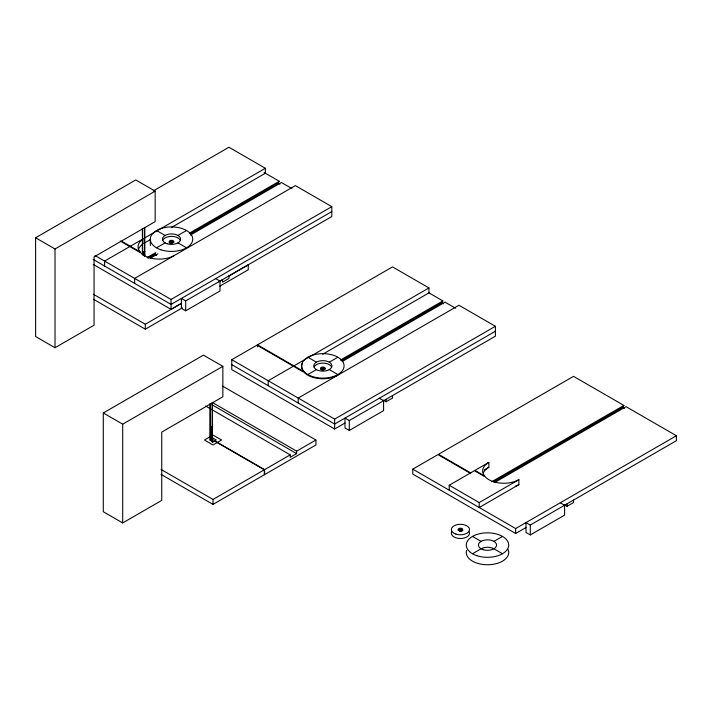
<?xml version="1.0" encoding="UTF-8"?>
<svg xmlns="http://www.w3.org/2000/svg" width="712" height="712" viewBox="0 0 712 712"><rect width="100%" height="100%" fill="white"/><g stroke="black" fill="none" stroke-linecap="round" stroke-linejoin="round"><path stroke-width="1.07" d="M190.122 233.999L278.223 183.135L279.291 181.275L264.09 172.5M341.262 360.833L441.814 302.778L442.882 300.927L428.624 292.694M493.532 481.926L622.813 407.282L623.89 405.431L573.525 376.345L438.494 454.3L470.801 472.964M35.6 237.772L135.752 179.949L155.172 191.154L155.172 221.61L94.064 256.89L94.064 325.197L55.011 347.741L35.6 336.536L35.6 237.772L55.011 248.986L155.172 191.154M153.267 190.932L228.926 147.25L265.362 168.281L265.362 173.239L171.512 227.422M129.798 246.557L104.611 261.09L104.611 266.039M130.332 246.245L265.362 168.281M143.744 243.451L150.446 239.579M144.296 251.567C145.577 252.84 143.076 251.416 144.785 251.532L144.785 227.359M144.029 251.728L144.785 251.532M144.287 252.039C145.649 253.73 143.023 251.799 144.785 252.048M144.269 252.813C145.649 254.353 143.005 252.68 144.785 252.698M144.26 253.374C145.675 255.083 142.97 253.063 144.785 253.428M144.242 253.908C145.684 255.599 142.943 253.508 144.785 254.033M144.251 254.469C145.693 256.213 142.943 254.14 144.785 254.54M156.524 247.82L165.104 242.872M177.964 235.45L186.535 230.492M144.233 255.136C145.738 257.005 142.898 254.869 144.785 255.136M172.064 241.947L171.227 242.258M147.135 257.575L155.759 252.6M189.276 233.251L279.291 181.275M147.98 258.331L155.643 253.908M150.241 258.26L157.895 253.837M190.46 235.04L281.436 182.512L291.893 188.555M95.025 255.555L171.058 299.449L331.801 206.649L331.801 216.546L185.698 300.9L181.409 298.426L181.409 308.323L185.698 310.797L219.99 291.003L219.99 281.098L215.709 278.623M331.801 211.597L171.058 304.407L93.174 259.435M93.174 264.392L171.058 309.355L181.409 303.374L145.319 324.245L93.388 294.261M218.735 281.863L222.527 279.674L222.527 282.148L228.961 278.437L228.926 275.945M228.961 275.962L248.248 264.82L248.248 269.777L219.732 286.233M93.388 299.209L145.319 329.193L182.397 307.798M103.284 412.969L203.436 355.137L222.856 366.351L222.856 396.798L161.749 432.077L161.749 500.385L122.695 522.937L103.284 511.723L103.284 412.969L122.695 424.174L222.856 366.351M345 423.017L334.649 428.998L231.765 369.599L231.765 359.702L256.952 345.16L303.152 371.833L303.686 371.531L257.486 344.848L257.486 346.833M257.486 344.848L392.517 266.893L428.953 287.933L428.953 292.881L322.652 354.256M293.388 366.199L268.202 380.742L268.202 385.69M293.923 365.888L307.326 358.145M309.248 357.041L428.953 287.933M211.971 426.764C213.253 428.028 210.761 426.604 212.461 426.719L212.461 402.547M211.704 426.915L212.461 426.719M211.962 427.236C213.333 428.918 210.708 426.995 212.461 427.245M212.194 428.766C210.814 427.147 213.466 429.069 211.678 428.713L212.461 429.22L211.678 428.713M211.927 429.096C213.369 430.796 210.619 428.704 212.461 429.22M211.936 429.665C213.377 431.401 210.627 429.336 212.461 429.728M307.851 374.548A21.218 12.246 0 0 0 343.344 369.056A21.218 12.246 0 0 0 317.365 354.051A21.218 12.246 0 0 0 307.851 374.548L316.422 369.599M329.282 362.177L337.853 357.228M211.918 430.324C213.422 432.193 210.583 430.057 212.461 430.333M211.918 431.125C213.413 432.923 210.583 430.92 212.461 431.063M211.927 431.819C213.395 433.581 210.619 431.543 212.461 431.846M212.194 433.546C210.69 431.57 213.529 433.653 211.66 433.679L212.461 434.311L211.66 433.679M322.313 369.288L323.39 368.674M340.416 360.085L442.882 300.927M211.66 434.605L212.194 435.335L211.66 434.605L212.461 434.311M211.66 435.45L212.194 436.189L211.66 435.45L212.461 435.183M210.156 436.723L204.442 440.016L213.013 444.964L217.16 442.57M211.66 436.394L212.194 437.079L211.66 436.394L212.461 436.038M342.561 361.322L445.027 302.164L455.484 308.198M211.66 437.275L212.194 438.076L211.66 437.275L212.461 436.928M211.66 438.325L212.194 439.037L211.66 438.325L212.461 437.916M212.968 402.841L296.637 451.15L296.637 453.624L290.211 457.335L290.211 454.861L264.606 469.653L214.757 440.87L216.225 440.016L213.013 438.165L209.8 440.016L213.013 441.876L214.481 441.022L264.33 469.804L264.33 474.753M212.194 442.25L211.927 439.144L212.461 442.099M217.436 442.419L221.583 440.016L213.013 435.068M231.765 359.702L334.649 419.101L495.392 326.292L495.392 336.189L349.289 420.543L345 418.069L345 427.965L349.289 430.44L383.581 410.646L383.581 400.74L379.291 398.266M495.392 331.24L334.649 424.049L231.765 364.651M161.063 469.457L213.004 499.441L264.33 469.804M296.637 451.15L315.932 440.016L315.932 444.964L213.004 504.39L161.063 474.406M383.198 400.108L386.082 401.773L392.517 398.061L392.517 395.587M526.008 527.521L515.648 533.502L412.773 474.103L412.773 469.155L437.96 454.612L470.347 473.311M449.21 490.194L449.21 485.237L474.397 470.703L484.16 476.337L484.694 476.034L474.931 470.392L488.859 462.346L488.859 467.294A21.218 12.246 0 0 0 483.368 472.786M484.213 469.982L488.859 467.294M491.734 481.73L623.89 405.431M494.831 482.407L626.035 406.668L676.4 435.744L676.4 440.692L530.298 525.047L526.008 522.572L526.008 532.469L530.298 534.943L564.589 515.15L564.589 505.244L560.299 502.77M479.212 502.565L518.87 479.674L518.87 484.623L479.212 507.514L479.212 502.565L449.21 485.237M459.899 530.476L460.976 529.853M412.773 469.155L515.648 528.553L676.4 435.744M472.492 553.74L481.063 548.792A9.096 5.251 0 0 1 493.923 548.792L502.494 553.74M493.923 541.36L502.494 536.412M564.207 504.612L567.09 506.277L573.525 502.565L573.525 500.091M211.66 439.295L212.461 438.886M211.927 433.528L212.461 433.385M144.002 252.965L144.509 252.858M211.686 428.152L212.461 427.894M211.651 432.718L212.461 432.504M144.233 255.928L144.785 255.875M211.651 431.276L212.194 431.223M143.966 255.288L144.509 255.297M211.651 430.484L212.194 430.484M144.011 252.199L144.509 252.199M211.695 427.387L212.194 427.396M211.66 431.979L212.194 431.997M143.993 253.525L144.509 253.579M211.945 428.562L212.461 428.615M143.984 254.629L144.509 254.691M211.66 429.817L212.194 429.888M143.975 254.059L144.509 254.184M211.66 429.256L212.194 429.372M331.801 206.649L295.364 185.61L134.621 278.419L134.621 283.367M278.223 183.135L279.932 184.123M495.392 326.292L458.955 305.252L298.212 398.061L298.212 403.01M441.814 302.778L443.523 303.766M622.813 407.282L624.531 408.27M156.524 230.492L165.104 235.45M177.964 242.872L186.535 247.82M170.951 241.92L171.957 242.311M121.699 241.261L140.104 251.879L139.561 252.19L120.212 241.021M307.851 357.228L316.422 362.177M329.282 369.599L337.853 374.548M323.39 369.288L322.269 368.647A1.139 0.659 0 0 0 322.287 369.857M222.633 386.153L315.932 440.016M472.492 536.412L481.063 541.36M459.454 530.805A1.139 0.659 0 0 1 459.872 529.906L460.976 530.476M212.007 404.763L296.637 453.624M205.572 406L290.211 454.861M567.09 503.802L567.09 506.277M530.298 525.047L530.298 534.943M515.648 528.553L515.648 533.502M386.082 399.298L386.082 401.773M349.289 420.543L349.289 430.44M334.649 419.101L334.649 428.998M264.606 469.653L264.606 474.601M213.013 438.165L213.013 442.125M213.004 499.441L213.004 504.39M212.194 402.707L212.194 426.88M210.325 403.517L210.325 438.69M210.049 403.677L210.049 439.936M185.698 300.9L185.698 310.797M171.058 299.449L171.058 309.355M150.312 239.161L150.312 245.524M145.319 324.245L145.319 329.193M144.509 227.511L144.509 251.683M144.26 238.2L144.26 243.148M142.64 229.424L142.64 254.7M142.373 228.481L142.373 254.86M122.695 424.174L122.695 522.937M55.011 248.986L55.011 347.741M174.271 255.528A21.218 12.246 0 0 1 140.896 252.991L138.769 250.037A21.218 12.246 0 0 1 142.436 239.401M138.769 248.639A21.218 12.246 0 0 1 142.436 244.358M156.524 255.243A21.218 12.246 0 0 1 154.7 254.042M170.524 243.068A1.335 0.765 0 0 1 171.272 241.804M171.957 241.831A1.335 0.765 0 0 1 172.838 242.409M162.745 240.273A9.096 5.251 0 0 1 171.53 236.384A9.096 5.251 0 0 1 180.314 240.273M170.542 242.89A1.139 0.659 0 0 1 171.236 241.929M171.823 241.929A1.139 0.659 0 0 1 172.624 242.392M169.42 243.103A2.314 1.335 0 0 1 170.88 241.279A2.314 1.335 0 0 1 173.817 242.356M337.862 375.171A21.218 12.246 0 0 1 304.478 372.634L302.36 369.679A21.218 12.246 0 0 1 302.36 363.334M323.595 368.647A1.335 0.765 0 0 1 323.729 369.866M322.109 369.928A1.335 0.765 0 0 1 322.26 368.602M314.072 367A9.096 5.251 0 0 1 322.856 363.111A9.096 5.251 0 0 1 331.641 367M323.657 368.825A1.139 0.659 0 0 1 323.657 369.75M320.551 369.145A2.314 1.335 0 0 1 322.794 367.953A2.314 1.335 0 0 1 325.135 369.083M518.87 479.674A21.218 12.246 0 0 1 485.486 477.138L483.368 474.183A21.218 12.246 0 0 1 488.859 462.346M518.87 484.623A21.218 12.246 0 0 1 515.417 486.234M507.985 549.335A21.218 12.246 0 0 1 488.414 564.741A21.218 12.246 0 0 1 466.6 550.367M461.741 530.324A1.335 0.765 0 0 1 461.696 530.725M461.314 531.054A1.335 0.765 0 0 1 459.694 531.116M459.24 530.814A1.335 0.765 0 0 1 459.845 529.781A1.335 0.765 0 0 1 461.634 530.137M469.217 531.9A9.096 5.251 0 0 1 460.442 538.503A9.096 5.251 0 0 1 451.657 531.9M460.735 531.107A1.139 0.659 0 0 1 460.139 531.107M459.872 529.906A1.139 0.659 0 0 1 461.421 530.146M458.136 530.333A2.314 1.335 0 0 1 460.976 529.176A2.314 1.335 0 0 1 462.595 530.956M166.982 243.709A9.096 5.251 0 0 0 180.625 239.161A9.096 5.251 0 0 0 166.982 234.613A9.096 5.251 0 0 0 166.982 243.709M160.921 249.77A21.218 12.246 0 0 0 192.747 239.161A21.218 12.246 0 0 0 160.921 228.552A21.218 12.246 0 0 0 160.921 249.77M170.791 242.89A1.335 0.765 0 0 0 172.865 242.303A1.335 0.765 0 0 0 170.942 241.564A1.335 0.765 0 0 0 170.791 242.89M170.168 242.712A2.314 1.335 0 0 0 173.826 241.777A2.314 1.335 0 0 0 170.595 240.416A2.314 1.335 0 0 0 170.168 242.712M322.109 369.617A1.335 0.765 0 0 0 324.183 369.03A1.335 0.765 0 0 0 322.26 368.291A1.335 0.765 0 0 0 322.109 369.617M321.495 369.439A2.314 1.335 0 0 0 325.153 368.505A2.314 1.335 0 0 0 321.913 367.143A2.314 1.335 0 0 0 321.495 369.439M318.308 370.436A9.096 5.251 0 0 0 331.943 365.888A9.096 5.251 0 0 0 318.308 361.34A9.096 5.251 0 0 0 318.308 370.436M482.941 549.62A9.096 5.251 0 0 0 496.584 545.081A9.096 5.251 0 0 0 482.941 540.533A9.096 5.251 0 0 0 482.941 549.62M476.88 555.689A21.218 12.246 0 0 0 508.706 545.081A21.218 12.246 0 0 0 476.88 534.472A21.218 12.246 0 0 0 476.88 555.689M459.694 530.805A1.335 0.765 0 0 0 461.768 530.217A1.335 0.765 0 0 0 459.845 529.47A1.335 0.765 0 0 0 459.694 530.805M455.894 534.089A9.096 5.251 0 0 0 469.528 529.541A9.096 5.251 0 0 0 455.894 525.002A9.096 5.251 0 0 0 455.894 534.089M459.08 530.627A2.314 1.335 0 0 0 462.738 529.683A2.314 1.335 0 0 0 459.498 528.322A2.314 1.335 0 0 0 459.08 530.627"/></g></svg>
